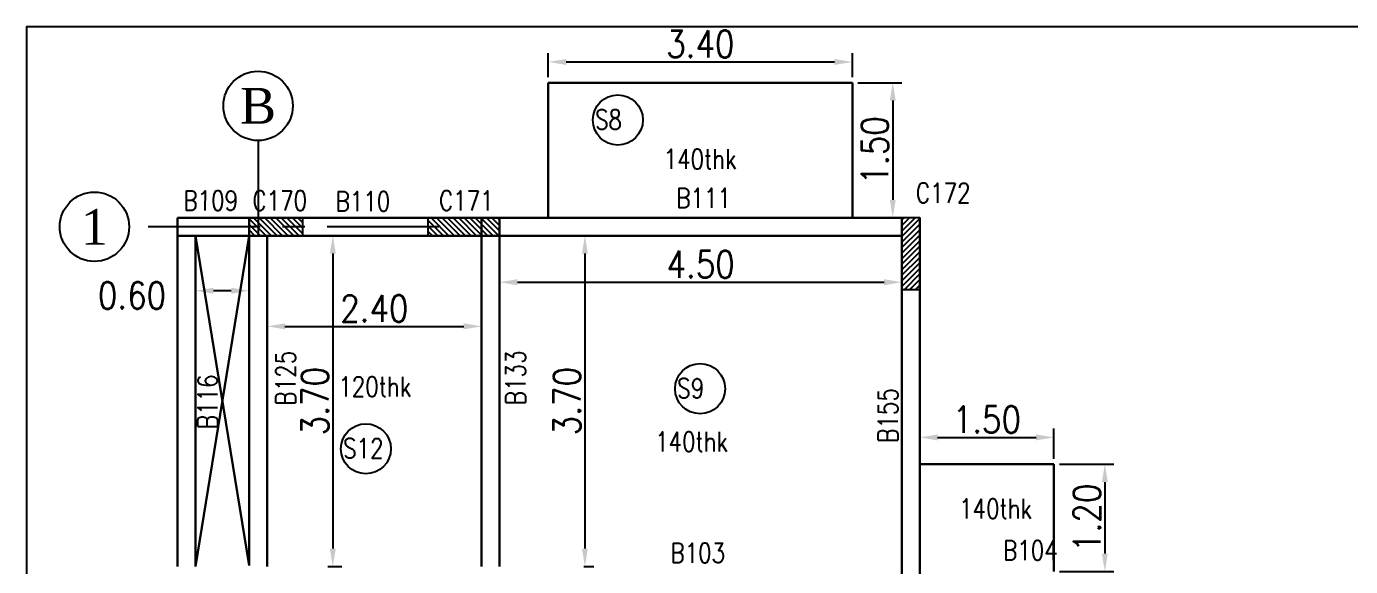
# Model space of a CAD drawing. Extents: x 461 to 37421, y -8279 to -202.
# Drawn here: x 37017.68 to 37032.49, y -8086.09 to -8080.05 of the extents above; entities that cross this region are included whole.
import ezdxf
from ezdxf.enums import TextEntityAlignment as Align

# ---------------------------------------------------------------- set-up
doc = ezdxf.new("R2010")
doc.units = 0
doc.header["$MEASUREMENT"] = 0
doc.header["$PDMODE"] = 34
doc.header["$PDSIZE"] = 0.2
doc.linetypes.add('CENTER', pattern=[2, 1.25, -0.25, 0.25, -0.25])
for name, color, linetype in [('CEN', 60, 'CENTER'), ('COLNO', 4, 'Continuous'), ('DIM', 253, 'Continuous'), ('gridtxt', 12, 'Continuous'), ('K-col', 1, 'Continuous')]:
    doc.layers.add(name, color=color, linetype=linetype)
doc.layers.add('k-beam', color=6, linetype='Continuous', lineweight=30)
doc.styles.add('RS', font='ROMANS.shx', dxfattribs={"width": 0.85})
doc.styles.add('TR', font='times.ttf')
doc.dimstyles.new('DIM1', dxfattribs={"dimtxt": 0.3, "dimasz": 0.2, "dimexe": 0.1, "dimexo": 0.0625, "dimgap": 0.05, "dimtad": 1, "dimzin": 0, "dimdsep": 46, "dimtxsty": 'RS', "dimcen": 0.09, "dimclrd": 256, "dimclre": 256, "dimclrt": 12, "dimaunit": 1, "dimadec": 3, "dimazin": 0, "dimtfac": 1, "dimtofl": 0, "dimtmove": 2, "dimatfit": 3, "dimfxl": 1, "dimtolj": 1, "dimtzin": 0, "dimlwd": -1, "dimarcsym": 0})

# ---------------------------------------------------------------- blocks, each defined once
blk = doc.blocks.new('*D1301')
at = {"lineweight": -2, "transparency": 16777216}
for p, q in [((37019.569, -8083.542), (37019.569, -8082.907)), ((37020.169, -8083.542), (37020.169, -8082.907))]:
    blk.add_line(p, q, dxfattribs=at)
at = {"transparency": 16777216}
blk.add_line((37019.969, -8083.007), (37019.769, -8083.007), dxfattribs=at)
for points in [[(37019.769, -8082.973), (37019.769, -8083.04), (37019.569, -8083.007)], [(37019.969, -8082.973), (37019.969, -8083.04), (37020.169, -8083.007)]]:
    blk.add_solid(points, dxfattribs=at)
at = {"layer": 'Defpoints', "color": 0, "transparency": 16777216}
for p in [(37019.569, -8083.007), (37019.569, -8083.604), (37020.169, -8083.604)]:
    blk.add_point(p, dxfattribs=at)
at = {"color": 12, "transparency": 16777216, "insert": (37018.859, -8083.06), "char_height": 0.3, "attachment_point": 5, "style": 'RS'}
blk.add_mtext('\\A1;0.60', dxfattribs=at)
blk = doc.blocks.new('*D1326')
at = {"lineweight": -2, "transparency": 16777216}
for p, q in [((37026.977, -8080.68), (37027.467, -8080.68)), ((37026.977, -8082.191), (37027.467, -8082.191))]:
    blk.add_line(p, q, dxfattribs=at)
at = {"transparency": 16777216}
blk.add_line((37027.367, -8080.88), (37027.367, -8081.991), dxfattribs=at)
for points in [[(37027.334, -8080.88), (37027.4, -8080.88), (37027.367, -8080.68)], [(37027.334, -8081.991), (37027.4, -8081.991), (37027.367, -8082.191)]]:
    blk.add_solid(points, dxfattribs=at)
at = {"layer": 'Defpoints', "color": 0, "transparency": 16777216}
for p in [(37026.915, -8080.68, 0), (37026.915, -8082.191, 0), (37027.367, -8082.191)]:
    blk.add_point(p, dxfattribs=at)
at = {"color": 12, "transparency": 16777216, "insert": (37027.167, -8081.436), "char_height": 0.3, "attachment_point": 5, "rotation": 90, "style": 'RS'}
blk.add_mtext('\\A1;1.50', dxfattribs=at)
blk = doc.blocks.new('*D1327')
at = {"lineweight": -2, "transparency": 16777216}
for p, q in [((37027.669, -8084.885), (37027.669, -8084.547)), ((37029.169, -8084.885), (37029.169, -8084.547))]:
    blk.add_line(p, q, dxfattribs=at)
at = {"transparency": 16777216}
blk.add_line((37027.869, -8084.647), (37028.969, -8084.647), dxfattribs=at)
for points in [[(37027.869, -8084.614), (37027.869, -8084.68), (37027.669, -8084.647)], [(37028.969, -8084.614), (37028.969, -8084.68), (37029.169, -8084.647)]]:
    blk.add_solid(points, dxfattribs=at)
at = {"layer": 'Defpoints', "color": 0, "transparency": 16777216}
for p in [(37029.169, -8084.647), (37027.669, -8084.947), (37029.169, -8084.947)]:
    blk.add_point(p, dxfattribs=at)
at = {"color": 12, "transparency": 16777216, "insert": (37028.419, -8084.447), "char_height": 0.3, "attachment_point": 5, "style": 'RS'}
blk.add_mtext('\\A1;1.50', dxfattribs=at)
blk = doc.blocks.new('*D1328')
at = {"lineweight": -2, "transparency": 16777216}
for p, q in [((37029.232, -8084.947), (37029.839, -8084.947)), ((37029.232, -8086.147), (37029.839, -8086.147))]:
    blk.add_line(p, q, dxfattribs=at)
at = {"transparency": 16777216}
blk.add_line((37029.739, -8085.147), (37029.739, -8085.947), dxfattribs=at)
for points in [[(37029.705, -8085.147), (37029.772, -8085.147), (37029.739, -8084.947)], [(37029.705, -8085.947), (37029.772, -8085.947), (37029.739, -8086.147)]]:
    blk.add_solid(points, dxfattribs=at)
at = {"layer": 'Defpoints', "color": 0, "transparency": 16777216}
for p in [(37029.169, -8084.947), (37029.169, -8086.147), (37029.739, -8086.147)]:
    blk.add_point(p, dxfattribs=at)
at = {"color": 12, "transparency": 16777216, "insert": (37029.539, -8085.547), "char_height": 0.3, "attachment_point": 5, "rotation": 90, "style": 'RS'}
blk.add_mtext('\\A1;1.20', dxfattribs=at)
blk = doc.blocks.new('*D1329')
at = {"layer": 'Defpoints', "color": 0, "transparency": 16777216}
for p in [(37022.969, -8082.852), (37027.469, -8082.852), (37027.469, -8082.911)]:
    blk.add_point(p, dxfattribs=at)
at = {"layer": 'DIM', "lineweight": -2, "transparency": 16777216}
for p, q in [((37022.969, -8082.915), (37022.969, -8083.011)), ((37027.469, -8082.915), (37027.469, -8083.011))]:
    blk.add_line(p, q, dxfattribs=at)
at = {"layer": 'DIM', "transparency": 16777216}
blk.add_line((37023.169, -8082.911), (37027.269, -8082.911), dxfattribs=at)
for points in [[(37023.169, -8082.878), (37023.169, -8082.945), (37022.969, -8082.911)], [(37027.269, -8082.878), (37027.269, -8082.945), (37027.469, -8082.911)]]:
    blk.add_solid(points, dxfattribs=at)
at = {"layer": 'DIM', "color": 12, "transparency": 16777216, "insert": (37025.219, -8082.711), "char_height": 0.3, "attachment_point": 5, "style": 'RS'}
blk.add_mtext('\\A1;4.50', dxfattribs=at)
blk = doc.blocks.new('*D1330')
at = {"layer": 'Defpoints', "color": 0, "transparency": 16777216}
for p in [(37023.85, -8082.391), (37023.85, -8086.091), (37023.924, -8086.091)]:
    blk.add_point(p, dxfattribs=at)
at = {"layer": 'DIM', "lineweight": -2, "transparency": 16777216}
for p, q in [((37023.912, -8082.391), (37024.024, -8082.391)), ((37023.912, -8086.091), (37024.024, -8086.091))]:
    blk.add_line(p, q, dxfattribs=at)
at = {"layer": 'DIM', "transparency": 16777216}
blk.add_line((37023.924, -8082.591), (37023.924, -8085.891), dxfattribs=at)
for points in [[(37023.891, -8082.591), (37023.957, -8082.591), (37023.924, -8082.391)], [(37023.891, -8085.891), (37023.957, -8085.891), (37023.924, -8086.091)]]:
    blk.add_solid(points, dxfattribs=at)
at = {"layer": 'DIM', "color": 12, "transparency": 16777216, "insert": (37023.724, -8084.241), "char_height": 0.3, "attachment_point": 5, "rotation": 90, "style": 'RS'}
blk.add_mtext('\\A1;3.70', dxfattribs=at)
blk = doc.blocks.new('*D1331')
at = {"layer": 'Defpoints', "color": 0, "transparency": 16777216}
for p in [(37020.369, -8083.151), (37022.769, -8083.151), (37022.769, -8083.405)]:
    blk.add_point(p, dxfattribs=at)
at = {"layer": 'DIM', "lineweight": -2, "transparency": 16777216}
for p, q in [((37020.369, -8083.214), (37020.369, -8083.505)), ((37022.769, -8083.214), (37022.769, -8083.505))]:
    blk.add_line(p, q, dxfattribs=at)
at = {"layer": 'DIM', "transparency": 16777216}
blk.add_line((37020.569, -8083.405), (37022.569, -8083.405), dxfattribs=at)
for points in [[(37020.569, -8083.371), (37020.569, -8083.438), (37020.369, -8083.405)], [(37022.569, -8083.371), (37022.569, -8083.438), (37022.769, -8083.405)]]:
    blk.add_solid(points, dxfattribs=at)
at = {"layer": 'DIM', "color": 12, "transparency": 16777216, "insert": (37021.569, -8083.205), "char_height": 0.3, "attachment_point": 5, "style": 'RS'}
blk.add_mtext('\\A1;2.40', dxfattribs=at)
blk = doc.blocks.new('*D1332')
at = {"layer": 'Defpoints', "color": 0, "transparency": 16777216}
for p in [(37020.985, -8082.391), (37020.985, -8086.091), (37021.105, -8086.091)]:
    blk.add_point(p, dxfattribs=at)
at = {"layer": 'DIM', "lineweight": -2, "transparency": 16777216}
for p, q in [((37021.048, -8082.391), (37021.205, -8082.391)), ((37021.048, -8086.091), (37021.205, -8086.091))]:
    blk.add_line(p, q, dxfattribs=at)
at = {"layer": 'DIM', "transparency": 16777216}
blk.add_line((37021.105, -8082.591), (37021.105, -8085.891), dxfattribs=at)
for points in [[(37021.071, -8082.591), (37021.138, -8082.591), (37021.105, -8082.391)], [(37021.071, -8085.891), (37021.138, -8085.891), (37021.105, -8086.091)]]:
    blk.add_solid(points, dxfattribs=at)
at = {"layer": 'DIM', "color": 12, "transparency": 16777216, "insert": (37020.905, -8084.241), "char_height": 0.3, "attachment_point": 5, "rotation": 90, "style": 'RS'}
blk.add_mtext('\\A1;3.70', dxfattribs=at)
blk = doc.blocks.new('*D1511')
at = {"layer": 'Defpoints', "color": 0, "transparency": 16777216}
for p in [(37026.915, -8080.448), (37023.515, -8080.68, 0), (37026.915, -8080.68, 0)]:
    blk.add_point(p, dxfattribs=at)
at = {"layer": 'DIM', "lineweight": -2, "transparency": 16777216}
for p, q in [((37023.515, -8080.618), (37023.515, -8080.348)), ((37026.915, -8080.618), (37026.915, -8080.348))]:
    blk.add_line(p, q, dxfattribs=at)
at = {"layer": 'DIM', "transparency": 16777216}
blk.add_line((37023.715, -8080.448), (37026.715, -8080.448), dxfattribs=at)
for points in [[(37023.715, -8080.415), (37023.715, -8080.481), (37023.515, -8080.448)], [(37026.715, -8080.415), (37026.715, -8080.481), (37026.915, -8080.448)]]:
    blk.add_solid(points, dxfattribs=at)
at = {"layer": 'DIM', "color": 12, "transparency": 16777216, "insert": (37025.215, -8080.248), "char_height": 0.3, "attachment_point": 5, "style": 'RS'}
blk.add_mtext('\\A1;3.40', dxfattribs=at)

msp = doc.modelspace()

# ---------------------------------------------------------------- hatches: boundary and pattern name
at = {"layer": 'K-col'}
h = msp.add_hatch(dxfattribs=at)
h.set_pattern_fill('ANSI31', color=256, scale=0.35, angle=-90, style=0)
h.set_pattern_definition([(315, (45226.39489, 29298.9315), (0.030935921677, 0.030935921677), [])])
h.paths.add_polyline_path([(37020.769, -8082.391), (37020.769, -8082.191), (37020.169, -8082.191), (37020.169, -8082.391)])
h = msp.add_hatch(dxfattribs=at)
h.set_pattern_fill('ANSI31', color=256, scale=0.35, angle=-90, style=0)
h.set_pattern_definition([(315, (45228.393187, 29293.163138), (0.030935921677, 0.030935921677), [])])
h.paths.add_polyline_path([(37022.969, -8082.391), (37022.969, -8082.191), (37022.169, -8082.191), (37022.169, -8082.391)])
h = msp.add_hatch(dxfattribs=at)
h.set_pattern_fill('ANSI31', color=256, scale=0.35, style=0)
h.set_pattern_definition([(45, (-347.88458, 123.23284), (-0.030935921677, 0.030935921677), [])])
h.paths.add_polyline_path([(37027.669, -8082.191), (37027.469, -8082.191), (37027.469, -8082.991), (37027.669, -8082.991)])

# ---------------------------------------------------------------- linework, layer by layer
for centre in [(37024.293, -8081.097), (37025.212, -8084.102), (37021.475, -8084.774)]:
    msp.add_circle(centre, 0.28)
at = {"layer": 'CEN'}
for p, q in [((37020.269, -8081.327), (37020.269, -8082.391)), ((37022.291, -8082.291), (37018.826, -8082.291))]:
    msp.add_line(p, q, dxfattribs=at)
at = {"layer": 'DIM'}
msp.add_lwpolyline([(37017.679, -8131.753), (37048.795, -8131.753), (37048.795, -8080.055), (37017.679, -8080.055)], close=True, dxfattribs=at)
at = {"layer": 'gridtxt'}
for centre in [(37020.269, -8080.939), (37018.439, -8082.291)]:
    msp.add_circle(centre, 0.388, dxfattribs=at)
at = {"layer": 'k-beam'}
for p, q in [((37023.515, -8080.68, 0), (37023.515, -8082.191, 0)), ((37026.915, -8080.68, 0), (37023.515, -8080.68, 0)), ((37026.915, -8080.68, 0), (37026.915, -8082.191, 0)), ((37019.369, -8082.191), (37019.369, -8086.091)), ((37019.369, -8082.191), (37022.969, -8082.191)), ((37020.169, -8086.08), (37020.169, -8082.191)), ((37022.769, -8086.091), (37022.769, -8082.191)), ((37022.969, -8086.091), (37022.969, -8082.191)), ((37022.969, -8082.191), (37027.469, -8082.191)), ((37027.469, -8082.191), (37027.469, -8097.691)), ((37027.669, -8082.191), (37027.669, -8097.691)), ((37019.369, -8082.391), (37022.969, -8082.391)), ((37019.569, -8086.091), (37019.569, -8082.391)), ((37020.169, -8082.391), (37019.569, -8086.091)), ((37020.169, -8086.08), (37019.569, -8082.391)), ((37020.369, -8082.391), (37020.369, -8086.091)), ((37022.969, -8082.391), (37027.469, -8082.391)), ((37029.169, -8084.947), (37027.669, -8084.947)), ((37029.169, -8084.947), (37029.169, -8086.147))]:
    msp.add_line(p, q, dxfattribs=at)
at = {"layer": 'K-col'}
for points in [[(37020.169, -8082.191), (37020.169, -8082.391), (37020.769, -8082.391), (37020.769, -8082.191)], [(37022.169, -8082.191), (37022.169, -8082.391), (37022.969, -8082.391), (37022.969, -8082.191)], [(37027.469, -8082.991), (37027.669, -8082.991), (37027.669, -8082.191), (37027.469, -8082.191)]]:
    msp.add_lwpolyline(points, close=True, dxfattribs=at)

# ---------------------------------------------------------------- texts
at = {"layer": 'COLNO', "color": 1, "lineweight": -3, "style": 'RS', "width": 0.8}
for s, p in [('S8', (37024.037, -8081.203)), ('S9', (37024.956, -8084.207)), ('S12', (37021.219, -8084.879))]:
    msp.add_text(s, height=0.22, rotation=359.9918, dxfattribs=at).set_placement(p)
at = {"layer": 'COLNO', "color": 3, "lineweight": -3, "style": 'RS', "width": 0.8}
for s, rotation, p in [('140thk', 359.9918, (37024.804, -8081.645)), ('B109', 359.9918, (37019.434, -8082.108)), ('B110', 359.9918, (37021.136, -8082.117)), ('B111', 359.9918, (37024.946, -8082.08)), ('B125', 89.9918, (37020.688, -8084.29)), ('B133', 89.9918, (37023.26, -8084.286)), ('B116', 89.9918, (37019.814, -8084.554)), ('120thk', 359.9918, (37021.166, -8084.189)), ('B155', 89.9918, (37027.422, -8084.707)), ('140thk', 359.9918, (37024.708, -8084.805)), ('140thk', 359.9918, (37028.108, -8085.554)), ('B103', 359.9918, (37024.881, -8086.048)), ('B104', 359.9918, (37028.601, -8086.02))]:
    msp.add_text(s, height=0.22, rotation=rotation, dxfattribs=at).set_placement(p)
at = {"layer": 'COLNO', "lineweight": -3, "style": 'RS', "width": 0.8}
for s, p in [('C170', (37020.206, -8082.108)), ('C171', (37022.292, -8082.108)), ('C172', (37027.626, -8082.022))]:
    msp.add_text(s, height=0.22, rotation=359.9918, dxfattribs=at).set_placement(p)
at = {"layer": 'gridtxt', "style": 'TR'}
for s, p in [('B', (37020.269, -8080.939)), ('1', (37018.439, -8082.291))]:
    msp.add_text(s, height=0.4, dxfattribs=at).set_placement(p, align=Align.MIDDLE)

# ---------------------------------------------------------------- dimensions: what is measured, and where the dimension line sits
dim = msp.add_linear_dim(base=(37027.367, -8082.191), p1=(37026.915, -8080.68, 0), p2=(37026.915, -8082.191, 0), angle=90, text='1.50', dimstyle='DIM1', override={"dimpost": '\\X', "dimfxl": 0.18})
dim.commit()
dim.dimension.update_dxf_attribs({"geometry": '*D1326', "text_midpoint": (37027.167, -8081.436)})
dim = msp.add_linear_dim(base=(37019.569, -8083.007), p1=(37020.169, -8083.604), p2=(37019.569, -8083.604), dimstyle='DIM1', override={"dimpost": '\\X', "dimfxl": 150})
dim.commit()
dim.dimension.update_dxf_attribs({"geometry": '*D1301', "text_midpoint": (37018.859, -8083.06), "dimtype": 160})
dim = msp.add_linear_dim(base=(37029.169, -8084.647), p1=(37027.669, -8084.947), p2=(37029.169, -8084.947), dimstyle='DIM1', override={"dimpost": '\\X', "dimfxl": 0.18})
dim.commit()
dim.dimension.update_dxf_attribs({"geometry": '*D1327', "text_midpoint": (37028.419, -8084.447)})
dim = msp.add_linear_dim(base=(37029.739, -8086.147), p1=(37029.169, -8084.947), p2=(37029.169, -8086.147), angle=90, dimstyle='DIM1', override={"dimpost": '\\X', "dimfxl": 0.18})
dim.commit()
dim.dimension.update_dxf_attribs({"geometry": '*D1328', "text_midpoint": (37029.539, -8085.547)})
at = {"layer": 'DIM'}
for base, p1, p2, picture, middle in [((37026.915, -8080.448), (37023.515, -8080.68, 0), (37026.915, -8080.68, 0), '*D1511', (37025.215, -8080.248)), ((37027.469, -8082.911), (37022.969, -8082.852), (37027.469, -8082.852), '*D1329', (37025.219, -8082.711)), ((37022.769, -8083.405), (37020.369, -8083.151), (37022.769, -8083.151), '*D1331', (37021.569, -8083.205))]:
    dim = msp.add_linear_dim(base=base, p1=p1, p2=p2, dimstyle='DIM1', override={"dimpost": '\\X', "dimfxl": 0.18}, dxfattribs=at)
    dim.commit()
    dim.dimension.update_dxf_attribs({"geometry": picture, "text_midpoint": middle})
for base, p1, p2, picture, middle in [((37021.105, -8086.091), (37020.985, -8082.391), (37020.985, -8086.091), '*D1332', (37020.905, -8084.241)), ((37023.924, -8086.091), (37023.85, -8082.391), (37023.85, -8086.091), '*D1330', (37023.724, -8084.241))]:
    dim = msp.add_linear_dim(base=base, p1=p1, p2=p2, angle=90, dimstyle='DIM1', override={"dimpost": '\\X', "dimfxl": 0.18}, dxfattribs=at)
    dim.commit()
    dim.dimension.update_dxf_attribs({"geometry": picture, "text_midpoint": middle})

doc.saveas('drawing.dxf')
